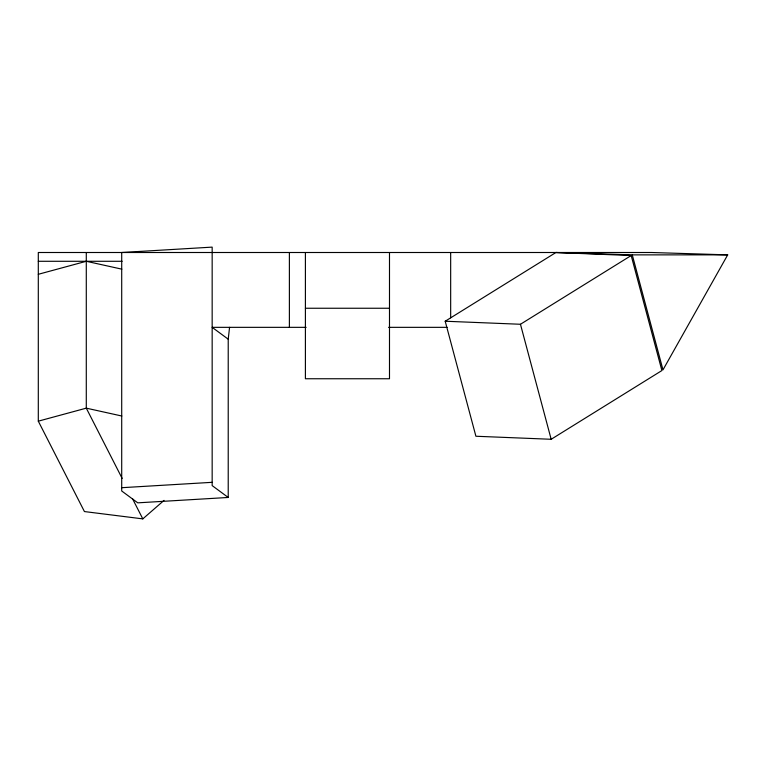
<?xml version="1.0" encoding="UTF-8"?>
<svg xmlns="http://www.w3.org/2000/svg" width="766" height="766" viewBox="0 0 766 766"><rect width="100%" height="100%" fill="white"/><g stroke="black" fill="none" stroke-linecap="round" stroke-linejoin="round"><path stroke-width="1.15" d="M228.22 497.46L212.163 485.606L212.163 247.121L121.708 252.502L121.708 490.987L137.765 502.841L228.22 497.46L228.22 339.194L229.561 327.341M164.039 500.39L142.802 518.879L84.432 511.564L38.3 421.166L38.3 252.502L651.359 252.502L727.7 254.867L662.973 369.873L632.266 254.867L555.925 252.502L445.199 321.232L475.906 436.247L551.166 439.282L661.891 370.553L631.184 255.538L555.925 252.502M445.199 321.232L520.459 324.267L631.184 255.538M38.3 274.295L86.29 261.283L121.842 269.153M38.3 421.166L86.29 408.154L121.842 416.024M121.708 487.703L212.163 482.321M632.266 254.867L727.7 254.867M38.3 261.283L122.158 261.283M305.404 308.248L389.492 308.248M306.151 327.341L212.163 327.341L228.22 339.194M388.563 327.341L447.133 327.341M122.158 478.424L86.29 408.154L86.29 252.502M132.48 498.647L142.802 518.879M520.459 324.267L551.166 439.282M450.667 252.502L450.667 317.833M389.492 252.502L389.492 378.749L305.404 378.749L305.404 252.502M289.385 252.502L289.385 327.341"/></g></svg>
